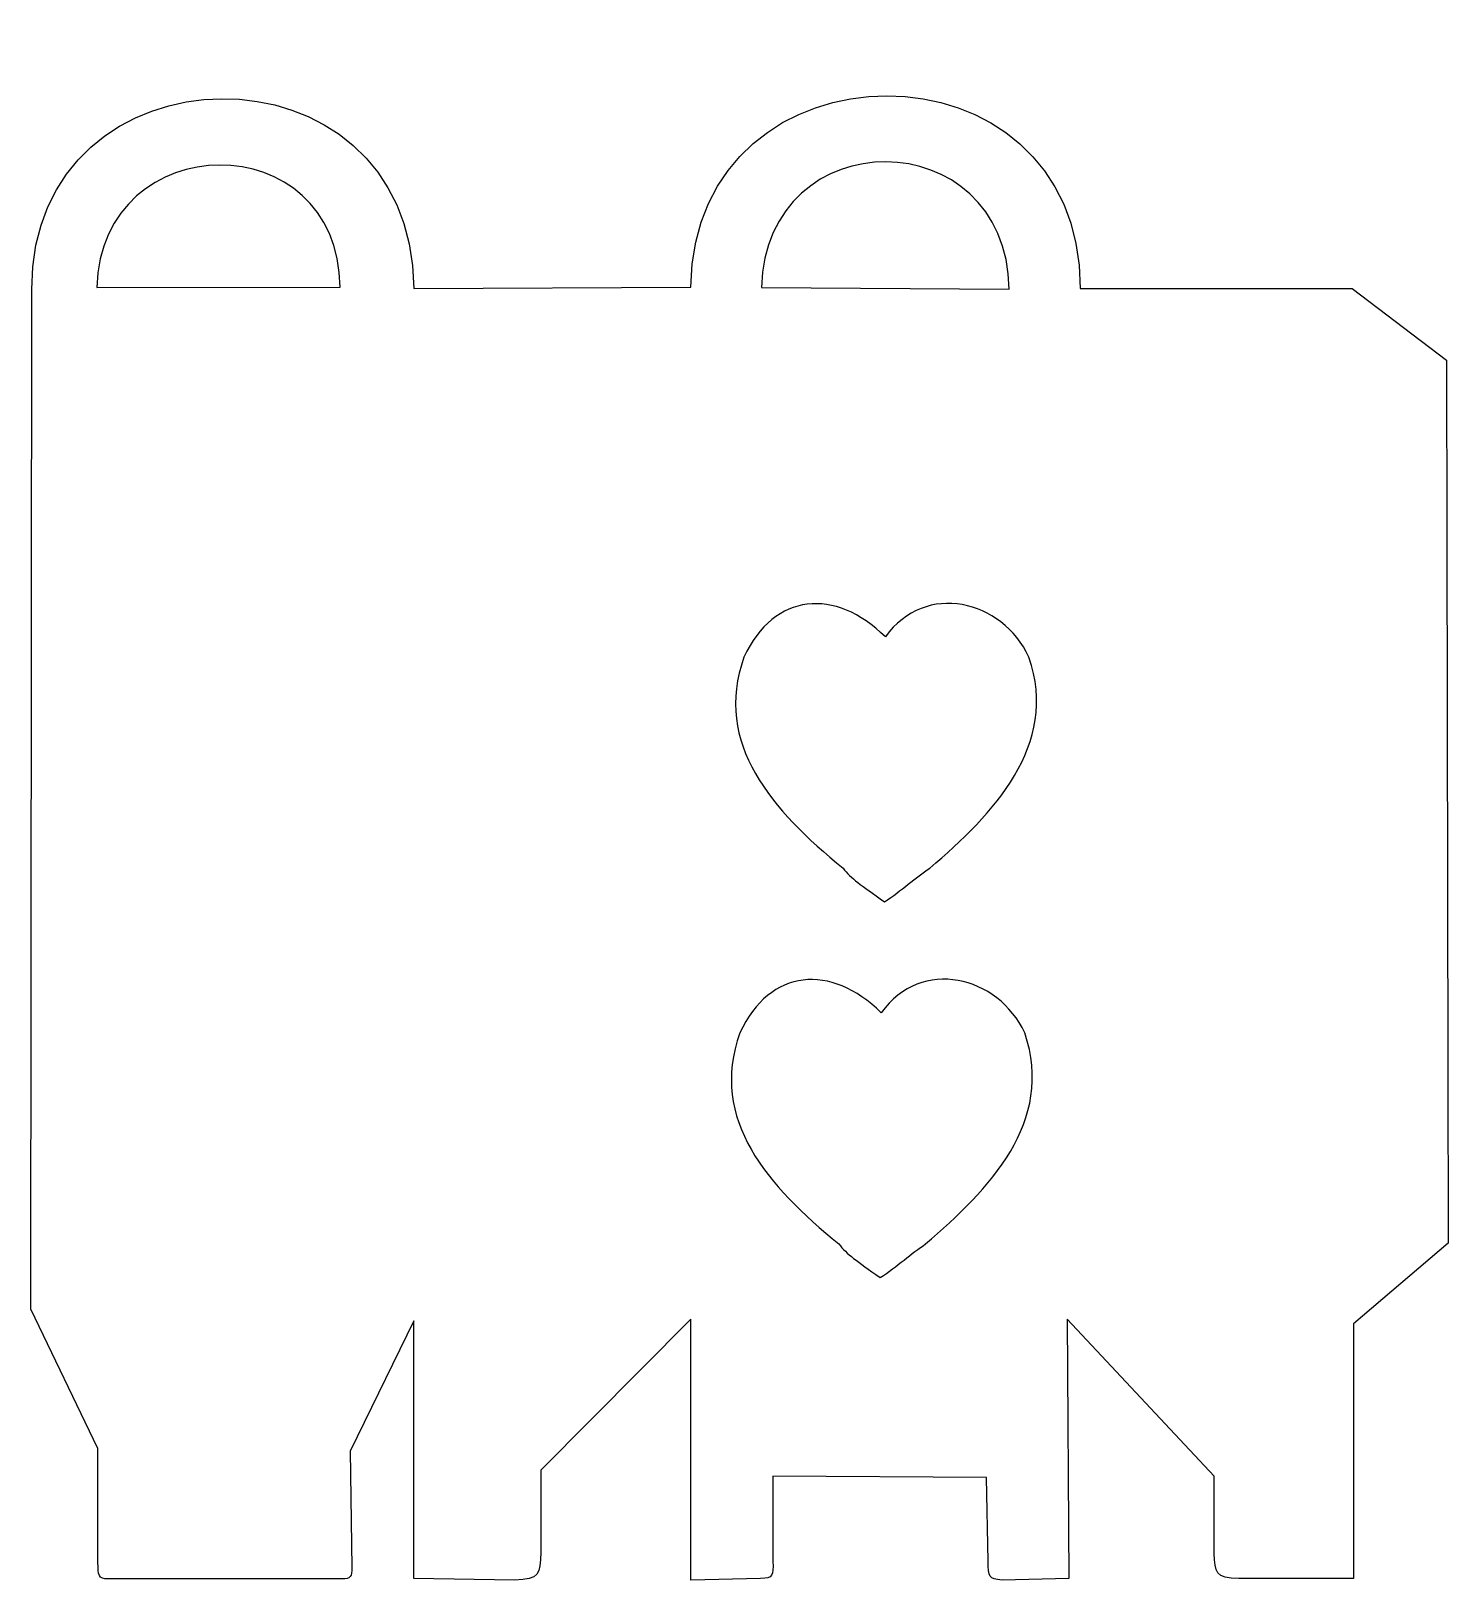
# Model space of a CAD drawing. Header units: centimetres. Extents: x -7 to 5.1, y -5.4 to 7.9.
import ezdxf

# ---------------------------------------------------------------- set-up
doc = ezdxf.new("R2010")
doc.units = ezdxf.units.CM
doc.header["$MEASUREMENT"] = 0
doc.layers.add('Layer 1', color=7, linetype='Continuous')

msp = doc.modelspace()

# ---------------------------------------------------------------- linework, layer by layer
at = {"layer": 'Layer 1', "color": 30}
for points, knots in [([(-7.03799, 5.70248), (-7.03799, 5.70248), (-7.04515, -3.06303), (-7.04515, -3.06303), (-7.04515, -3.06303), (-7.04515, -3.06303), (-6.46991, -4.26014), (-6.46991, -4.26014), (-6.46991, -4.26014), (-6.46991, -4.26014), (-6.46991, -5.23831), (-6.46991, -5.23831), (-6.46991, -5.23831), (-6.46733, -5.35056), (-6.46758, -5.37873), (-6.38092, -5.38091), (-6.38092, -5.38091), (-6.38092, -5.38091), (-4.37642, -5.38091), (-4.37642, -5.38091), (-4.37642, -5.38091), (-4.29302, -5.38219), (-4.28872, -5.35904), (-4.28742, -5.28334), (-4.28742, -5.28334), (-4.28742, -5.28334), (-4.30073, -4.28266), (-4.30073, -4.28266), (-4.30073, -4.28266), (-4.30073, -4.28266), (-3.75511, -3.1619), (-3.75511, -3.1619), (-3.75511, -3.1619), (-3.75511, -3.1619), (-3.75511, -5.37674), (-3.75511, -5.37674), (-3.75511, -5.37674), (-3.75511, -5.37674), (-2.8901, -5.39008), (-2.8901, -5.39008), (-2.8901, -5.39008), (-2.66959, -5.38432), (-2.67053, -5.34239), (-2.66386, -5.14992), (-2.66386, -5.14992), (-2.66386, -5.14992), (-2.66386, -4.44524), (-2.66386, -4.44524), (-2.66386, -4.44524), (-2.66386, -4.44524), (-1.373, -3.14855), (-1.373, -3.14855), (-1.373, -3.14855), (-1.373, -3.14855), (-1.373, -5.39008), (-1.373, -5.39008), (-1.373, -5.39008), (-1.373, -5.39008), (-0.77415, -5.37674), (-0.77415, -5.37674), (-0.77415, -5.37674), (-0.66595, -5.37491), (-0.66452, -5.3522), (-0.66768, -5.22997), (-0.66768, -5.22997), (-0.66768, -5.22997), (-0.66768, -4.49614), (-0.66768, -4.49614), (-0.66768, -4.49614), (-0.66768, -4.49614), (1.1688, -4.50948), (1.1688, -4.50948), (1.1688, -4.50948), (1.1688, -4.50948), (1.18211, -5.22997), (1.18211, -5.22997), (1.18211, -5.22997), (1.18428, -5.3629), (1.18349, -5.38009), (1.30188, -5.39008), (1.30188, -5.39008), (1.30188, -5.39008), (1.87412, -5.37674), (1.87412, -5.37674), (1.87412, -5.37674), (1.87412, -5.37674), (1.86081, -3.14855), (1.86081, -3.14855), (1.86081, -3.14855), (1.86081, -3.14855), (3.12506, -4.49614), (3.12506, -4.49614), (3.12506, -4.49614), (3.12506, -4.49614), (3.12506, -5.16326), (3.12506, -5.16326), (3.12506, -5.16326), (3.13114, -5.32085), (3.13238, -5.37717), (3.33798, -5.37674), (3.33798, -5.37674), (3.33798, -5.37674), (4.32277, -5.37674), (4.32277, -5.37674), (4.32277, -5.37674), (4.32277, -5.37674), (4.32277, -3.18858), (4.32277, -3.18858), (4.32277, -3.18858), (4.32277, -3.18858), (5.13455, -2.49477), (5.13455, -2.49477), (5.13455, -2.49477), (5.13455, -2.49477), (5.12124, 5.09707), (5.12124, 5.09707), (5.12124, 5.09707), (5.12124, 5.09707), (4.30946, 5.71082), (4.30946, 5.71082), (4.30946, 5.71082), (4.30946, 5.71082), (1.97272, 5.71082), (1.97272, 5.71082), (1.97272, 5.71082), (1.9765, 7.92596), (-1.34636, 7.91464), (-1.373, 5.72417), (-1.373, 5.72417), (-1.373, 5.72417), (-3.75511, 5.71082), (-3.75511, 5.71082), (-3.75511, 5.71082), (-3.77253, 7.91101), (-7.04462, 7.868), (-7.03799, 5.70248)], [0, 0, 0, 0, 0.02857143, 0.02857143, 0.02857143, 0.02857143, 0.05714286, 0.05714286, 0.05714286, 0.05714286, 0.08571429, 0.08571429, 0.08571429, 0.08571429, 0.11428571, 0.11428571, 0.11428571, 0.11428571, 0.14285714, 0.14285714, 0.14285714, 0.14285714, 0.17142857, 0.17142857, 0.17142857, 0.17142857, 0.2, 0.2, 0.2, 0.2, 0.22857143, 0.22857143, 0.22857143, 0.22857143, 0.25714286, 0.25714286, 0.25714286, 0.25714286, 0.28571429, 0.28571429, 0.28571429, 0.28571429, 0.31428571, 0.31428571, 0.31428571, 0.31428571, 0.34285714, 0.34285714, 0.34285714, 0.34285714, 0.37142857, 0.37142857, 0.37142857, 0.37142857, 0.4, 0.4, 0.4, 0.4, 0.42857143, 0.42857143, 0.42857143, 0.42857143, 0.45714286, 0.45714286, 0.45714286, 0.45714286, 0.48571429, 0.48571429, 0.48571429, 0.48571429, 0.51428571, 0.51428571, 0.51428571, 0.51428571, 0.54285714, 0.54285714, 0.54285714, 0.54285714, 0.57142857, 0.57142857, 0.57142857, 0.57142857, 0.6, 0.6, 0.6, 0.6, 0.62857143, 0.62857143, 0.62857143, 0.62857143, 0.65714286, 0.65714286, 0.65714286, 0.65714286, 0.68571429, 0.68571429, 0.68571429, 0.68571429, 0.71428571, 0.71428571, 0.71428571, 0.71428571, 0.74285714, 0.74285714, 0.74285714, 0.74285714, 0.77142857, 0.77142857, 0.77142857, 0.77142857, 0.8, 0.8, 0.8, 0.8, 0.82857143, 0.82857143, 0.82857143, 0.82857143, 0.85714286, 0.85714286, 0.85714286, 0.85714286, 0.88571429, 0.88571429, 0.88571429, 0.88571429, 0.91428571, 0.91428571, 0.91428571, 0.91428571, 0.94285714, 0.94285714, 0.94285714, 0.94285714, 1, 1, 1, 1]), ([(-4.38817, 5.72323), (-4.38817, 5.72323), (-6.47979, 5.72), (-6.47979, 5.72), (-6.47979, 5.72), (-6.438, 7.11975), (-4.39999, 7.12807), (-4.38817, 5.72323)], [0, 0, 0, 0, 0.33333333, 0.33333333, 0.33333333, 0.33333333, 1, 1, 1, 1]), ([(1.36343, 5.70665), (1.36343, 5.70665), (-0.76583, 5.72), (-0.76583, 5.72), (-0.76583, 5.72), (-0.72932, 7.16747), (1.3388, 7.15923), (1.36343, 5.70665)], [0, 0, 0, 0, 0.33333333, 0.33333333, 0.33333333, 0.33333333, 1, 1, 1, 1]), ([(1.53271, 2.54394), (1.7934, 1.77747), (1.22561, 1.19877), (0.68101, 0.72937), (0.68101, 0.72937), (0.55941, 0.65071), (0.43631, 0.53546), (0.29053, 0.4401), (0.29053, 0.4401), (0.08572, 0.58546), (0.00413, 0.6396), (-0.06506, 0.72937), (-0.06506, 0.72937), (-0.67466, 1.22706), (-1.18227, 1.79727), (-0.91676, 2.54394), (-0.91676, 2.54394), (-0.65642, 3.10085), (-0.13161, 3.14156), (0.29866, 2.71739), (0.29866, 2.71739), (0.64389, 3.19715), (1.30421, 3.03515), (1.53271, 2.54394)], [0, 0, 0, 0, 0.14285714, 0.14285714, 0.14285714, 0.14285714, 0.28571429, 0.28571429, 0.28571429, 0.28571429, 0.42857143, 0.42857143, 0.42857143, 0.42857143, 0.57142857, 0.57142857, 0.57142857, 0.57142857, 0.71428571, 0.71428571, 0.71428571, 0.71428571, 1, 1, 1, 1]), ([(1.49651, -0.68687), (1.75719, -1.45334), (1.18941, -2.03204), (0.6448, -2.50144), (0.6448, -2.50144), (0.52321, -2.5801), (0.4001, -2.69535), (0.25433, -2.79071), (0.25433, -2.79071), (0.04951, -2.64535), (-0.03207, -2.59121), (-0.10127, -2.50144), (-0.10127, -2.50144), (-0.71086, -2.00375), (-1.21848, -1.43354), (-0.95297, -0.68687), (-0.95297, -0.68687), (-0.69262, -0.12996), (-0.16782, -0.08925), (0.26245, -0.51342), (0.26245, -0.51342), (0.60768, -0.03366), (1.26801, -0.19566), (1.49651, -0.68687)], [0, 0, 0, 0, 0.14285714, 0.14285714, 0.14285714, 0.14285714, 0.28571429, 0.28571429, 0.28571429, 0.28571429, 0.42857143, 0.42857143, 0.42857143, 0.42857143, 0.57142857, 0.57142857, 0.57142857, 0.57142857, 0.71428571, 0.71428571, 0.71428571, 0.71428571, 1, 1, 1, 1])]:
    msp.add_open_spline(points, degree=3, knots=knots, dxfattribs=at)

doc.saveas('drawing.dxf')
